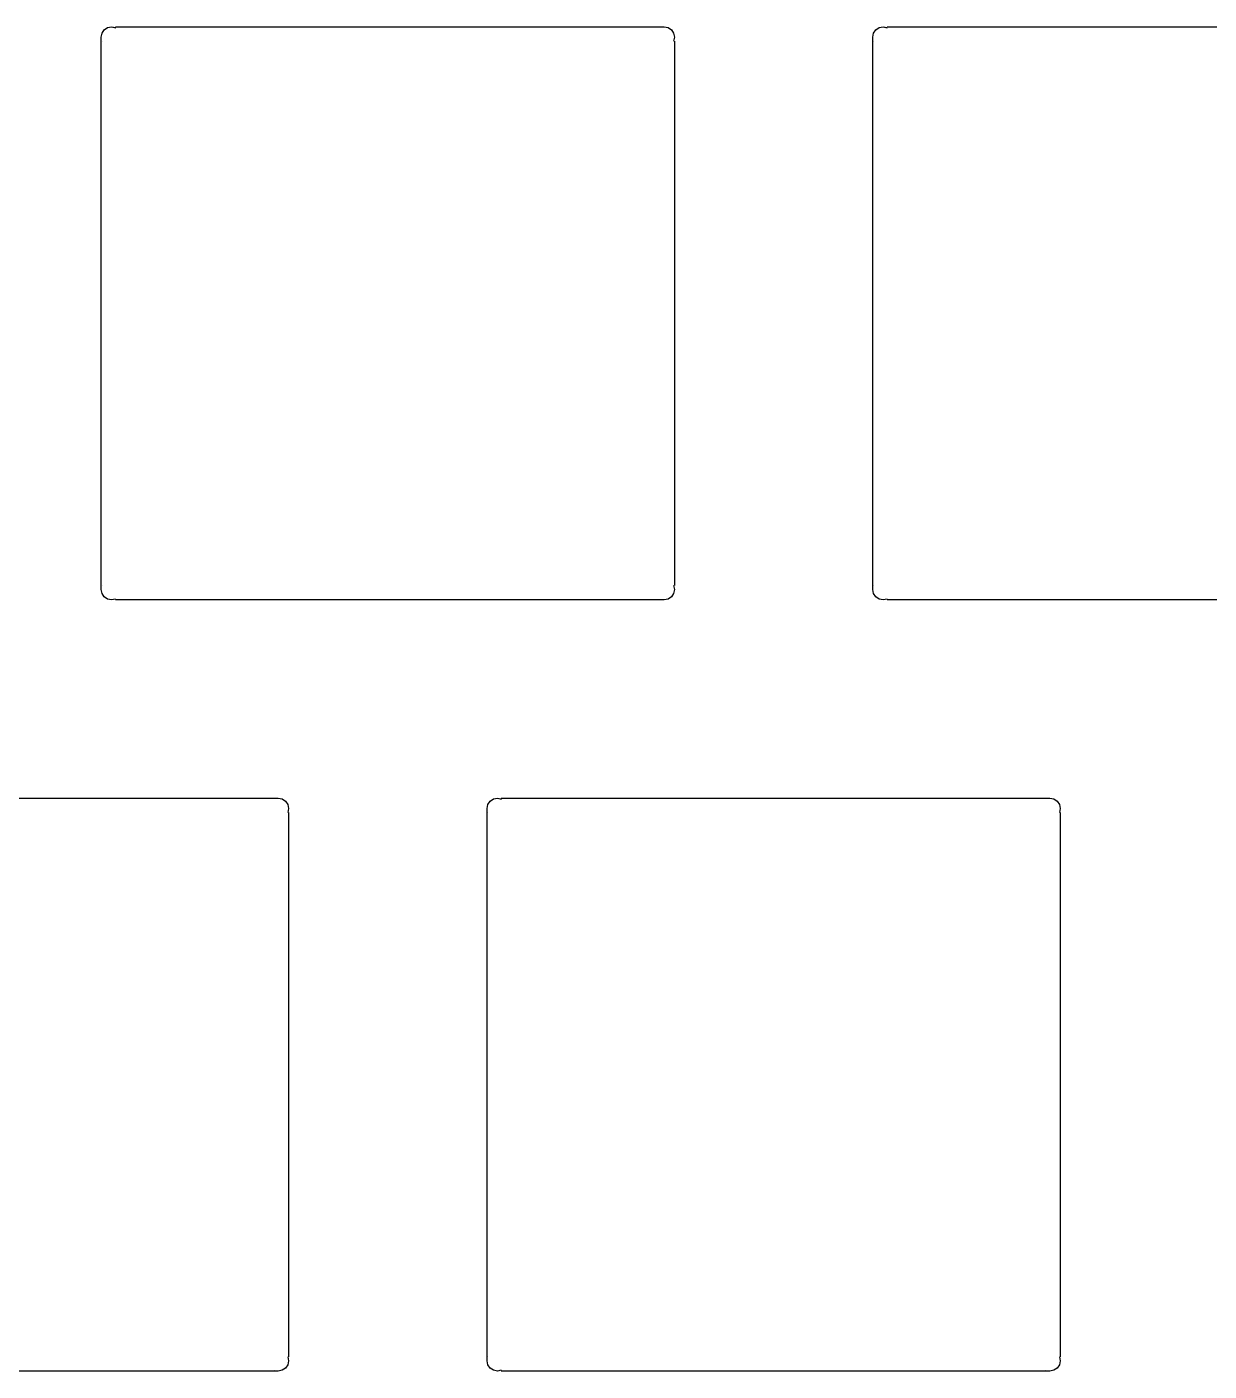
# Model space of a CAD drawing. Extents: x 229 to 416, y -167 to -34.
# Drawn here: x 257.79 to 286.98, y -100.74 to -67.54 of the extents above; entities that cross this region are included whole.
import ezdxf

# ---------------------------------------------------------------- set-up
doc = ezdxf.new("R2010")
doc.units = 0
doc.layers.add('Part__Feature1553', color=7, linetype='CONTINUOUS')

msp = doc.modelspace()

# ---------------------------------------------------------------- linework, layer by layer
at = {"layer": 'Part__Feature1553'}
for p, q in [((259.625, -67.7915), (259.644, -67.6943)), ((259.625, -67.7915, 1.58), (259.644, -67.6943, 1.58)), ((259.625, -67.7915, 1.58), (259.644, -67.6943, 1.58)), ((259.625, -67.7915), (259.644, -67.6943)), ((259.644, -67.6943), (259.699, -67.6119)), ((259.644, -67.6943, 1.58), (259.699, -67.6119, 1.58)), ((259.644, -67.6943, 1.58), (259.699, -67.6119, 1.58)), ((259.644, -67.6943), (259.699, -67.6119)), ((259.644, -67.6943), (259.644, -67.6943, 1.58)), ((259.644, -67.6943), (259.644, -67.6943, 1.58)), ((259.699, -67.6119), (259.782, -67.5568)), ((259.699, -67.6119, 1.58), (259.782, -67.5568, 1.58)), ((259.699, -67.6119, 1.58), (259.782, -67.5568, 1.58)), ((259.699, -67.6119), (259.782, -67.5568)), ((259.699, -67.6119), (259.699, -67.6119, 1.58)), ((259.699, -67.6119), (259.699, -67.6119, 1.58)), ((259.782, -67.5568), (259.879, -67.5375)), ((259.782, -67.5568, 1.58), (259.879, -67.5375, 1.58)), ((259.782, -67.5568, 1.58), (259.879, -67.5375, 1.58)), ((259.782, -67.5568), (259.879, -67.5375)), ((259.782, -67.5568), (259.782, -67.5568, 1.58)), ((259.782, -67.5568), (259.782, -67.5568, 1.58)), ((259.879, -67.5375), (259.976, -67.5568)), ((259.879, -67.5375, 1.58), (259.981, -67.5577, 1.58)), ((259.879, -67.5375), (259.879, -67.5375, 1.58)), ((259.879, -67.5375), (259.879, -67.5375, 1.58)), ((259.879, -67.5375, 1.58), (259.981, -67.5577, 1.58)), ((259.879, -67.5375), (259.976, -67.5568)), ((259.976, -67.5375), (273.424, -67.5375)), ((259.976, -67.5375), (273.424, -67.5375)), ((259.976, -67.5568), (259.976, -67.5568, 1.58)), ((259.976, -67.5568), (259.976, -67.5568, 1.58)), ((259.98, -67.5375, 1.58), (273.424, -67.5375, 1.58)), ((259.98, -67.5375, 1.58), (273.424, -67.5375, 1.58)), ((273.424, -67.5375), (273.521, -67.5375)), ((273.424, -67.5375, 1.58), (273.521, -67.5375, 1.58)), ((273.424, -67.5375), (273.521, -67.5375)), ((273.424, -67.5375, 1.58), (273.521, -67.5375, 1.58)), ((273.424, -67.5568), (273.424, -67.5568, 1.58)), ((273.424, -67.5568), (273.424, -67.5568, 1.58)), ((273.521, -67.5375), (273.618, -67.5568)), ((273.521, -67.5375, 1.58), (273.618, -67.5568, 1.58)), ((273.521, -67.5375), (273.521, -67.5375, 1.58)), ((273.521, -67.5375), (273.521, -67.5375, 1.58)), ((273.521, -67.5375, 1.58), (273.618, -67.5568, 1.58)), ((273.521, -67.5375), (273.618, -67.5568)), ((273.618, -67.5568), (273.701, -67.6119)), ((273.618, -67.5568, 1.58), (273.701, -67.6119, 1.58)), ((273.618, -67.5568), (273.618, -67.5568, 1.58)), ((273.618, -67.5568), (273.618, -67.5568, 1.58)), ((273.618, -67.5568, 1.58), (273.701, -67.6119, 1.58)), ((273.618, -67.5568), (273.701, -67.6119)), ((273.701, -67.6119), (273.756, -67.6943)), ((273.701, -67.6119, 1.58), (273.756, -67.6943, 1.58)), ((273.701, -67.6119), (273.701, -67.6119, 1.58)), ((273.701, -67.6119), (273.701, -67.6119, 1.58)), ((273.701, -67.6119, 1.58), (273.756, -67.6943, 1.58)), ((273.701, -67.6119), (273.756, -67.6943)), ((273.756, -67.6943), (273.775, -67.7915)), ((273.756, -67.6943, 1.58), (273.775, -67.7915, 1.58)), ((273.756, -67.6943), (273.756, -67.6943, 1.58)), ((273.756, -67.6943), (273.756, -67.6943, 1.58)), ((273.756, -67.6943, 1.58), (273.775, -67.7915, 1.58)), ((273.756, -67.6943), (273.775, -67.7915)), ((278.675, -67.7915), (278.694, -67.6943)), ((278.675, -67.7915, 1.58), (278.694, -67.6943, 1.58)), ((278.675, -67.7915, 1.58), (278.694, -67.6943, 1.58)), ((278.675, -67.7915), (278.694, -67.6943)), ((278.694, -67.6943), (278.749, -67.6119)), ((278.694, -67.6943, 1.58), (278.749, -67.6119, 1.58)), ((278.694, -67.6943, 1.58), (278.749, -67.6119, 1.58)), ((278.694, -67.6943), (278.749, -67.6119)), ((278.694, -67.6943), (278.694, -67.6943, 1.58)), ((278.694, -67.6943), (278.694, -67.6943, 1.58)), ((278.749, -67.6119), (278.832, -67.5568)), ((278.749, -67.6119, 1.58), (278.832, -67.5568, 1.58)), ((278.749, -67.6119, 1.58), (278.832, -67.5568, 1.58)), ((278.749, -67.6119), (278.832, -67.5568)), ((278.749, -67.6119), (278.749, -67.6119, 1.58)), ((278.749, -67.6119), (278.749, -67.6119, 1.58)), ((278.832, -67.5568), (278.929, -67.5375)), ((278.832, -67.5568, 1.58), (278.929, -67.5375, 1.58)), ((278.832, -67.5568, 1.58), (278.929, -67.5375, 1.58)), ((278.832, -67.5568), (278.929, -67.5375)), ((278.832, -67.5568), (278.832, -67.5568, 1.58)), ((278.832, -67.5568), (278.832, -67.5568, 1.58)), ((278.929, -67.5375), (279.026, -67.5568)), ((278.929, -67.5375, 1.58), (279.031, -67.5577, 1.58)), ((278.929, -67.5375), (278.929, -67.5375, 1.58)), ((278.929, -67.5375), (278.929, -67.5375, 1.58)), ((278.929, -67.5375, 1.58), (279.031, -67.5577, 1.58)), ((278.929, -67.5375), (279.026, -67.5568)), ((279.026, -67.5375), (292.474, -67.5375)), ((279.026, -67.5375), (292.474, -67.5375)), ((279.026, -67.5568), (279.026, -67.5568, 1.58)), ((279.026, -67.5568), (279.026, -67.5568, 1.58)), ((279.03, -67.5375, 1.58), (292.474, -67.5375, 1.58)), ((279.03, -67.5375, 1.58), (292.474, -67.5375, 1.58)), ((259.625, -67.8887), (259.625, -67.7915)), ((259.625, -67.8887, 1.58), (259.625, -67.7915, 1.58)), ((259.625, -67.8887), (259.625, -67.7915)), ((259.625, -67.8887, 1.58), (259.625, -67.7915, 1.58)), ((259.625, -67.7915), (259.625, -67.7915, 1.58)), ((259.625, -67.7915), (259.625, -67.7915, 1.58)), ((259.625, -81.3363), (259.625, -67.8887)), ((259.625, -81.3321, 1.58), (259.625, -67.8887, 1.58)), ((259.625, -81.3363), (259.625, -67.8887)), ((259.625, -81.3321, 1.58), (259.625, -67.8887, 1.58)), ((259.644, -67.8887), (259.644, -67.8887, 1.58)), ((259.644, -67.8887), (259.644, -67.8887, 1.58)), ((273.775, -67.7915, 1.58), (273.755, -67.8932, 1.58)), ((273.775, -67.7915, 1.58), (273.755, -67.8932, 1.58)), ((273.775, -67.7915), (273.756, -67.8887)), ((273.775, -67.7915), (273.756, -67.8887)), ((273.756, -67.8887), (273.756, -67.8887, 1.58)), ((273.756, -67.8887), (273.756, -67.8887, 1.58)), ((273.775, -67.7915), (273.775, -67.7915, 1.58)), ((273.775, -67.7915), (273.775, -67.7915, 1.58)), ((273.775, -67.8887), (273.775, -81.3363)), ((273.775, -67.8887), (273.775, -81.3363)), ((273.775, -67.8929, 1.58), (273.775, -81.3363, 1.58)), ((273.775, -67.8929, 1.58), (273.775, -81.3363, 1.58)), ((278.675, -67.8887), (278.675, -67.7915)), ((278.675, -67.8887, 1.58), (278.675, -67.7915, 1.58)), ((278.675, -67.8887), (278.675, -67.7915)), ((278.675, -67.8887, 1.58), (278.675, -67.7915, 1.58)), ((278.675, -67.7915), (278.675, -67.7915, 1.58)), ((278.675, -67.7915), (278.675, -67.7915, 1.58)), ((278.675, -81.3363), (278.675, -67.8887)), ((278.675, -81.3363, 1.58), (278.675, -67.8887, 1.58)), ((278.675, -81.3363), (278.675, -67.8887)), ((278.675, -81.3363, 1.58), (278.675, -67.8887, 1.58)), ((278.694, -67.8887), (278.694, -67.8887, 1.58)), ((278.694, -67.8887), (278.694, -67.8887, 1.58)), ((259.625, -81.4335, 1.58), (259.625, -81.3321, 1.58)), ((259.625, -81.4335, 1.58), (259.625, -81.3321, 1.58)), ((259.625, -81.4335), (259.625, -81.3363)), ((259.625, -81.4335), (259.625, -81.3363)), ((259.644, -81.3363), (259.644, -81.3363, 1.58)), ((259.644, -81.3363), (259.644, -81.3363, 1.58)), ((273.756, -81.3363), (273.775, -81.4335)), ((273.756, -81.3363, 1.58), (273.775, -81.4335, 1.58)), ((273.756, -81.3363), (273.756, -81.3363, 1.58)), ((273.756, -81.3363), (273.756, -81.3363, 1.58)), ((273.756, -81.3363, 1.58), (273.775, -81.4335, 1.58)), ((273.756, -81.3363), (273.775, -81.4335)), ((278.675, -81.4335), (278.675, -81.3363)), ((278.675, -81.4335, 1.58), (278.675, -81.3363, 1.58)), ((278.675, -81.4335), (278.675, -81.3363)), ((278.675, -81.4335, 1.58), (278.675, -81.3363, 1.58)), ((278.694, -81.3363), (278.694, -81.3363, 1.58)), ((278.694, -81.3363), (278.694, -81.3363, 1.58)), ((259.644, -81.5307), (259.625, -81.4335)), ((259.644, -81.5307, 1.58), (259.625, -81.4335, 1.58)), ((259.644, -81.5307, 1.58), (259.625, -81.4335, 1.58)), ((259.625, -81.4335), (259.625, -81.4335, 1.58)), ((259.644, -81.5307), (259.625, -81.4335)), ((259.625, -81.4335), (259.625, -81.4335, 1.58)), ((259.699, -81.6131), (259.644, -81.5307)), ((259.699, -81.6131, 1.58), (259.644, -81.5307, 1.58)), ((259.699, -81.6131, 1.58), (259.644, -81.5307, 1.58)), ((259.644, -81.5307), (259.644, -81.5307, 1.58)), ((259.699, -81.6131), (259.644, -81.5307)), ((259.644, -81.5307), (259.644, -81.5307, 1.58)), ((259.782, -81.6682), (259.699, -81.6131)), ((259.782, -81.6682, 1.58), (259.699, -81.6131, 1.58)), ((259.782, -81.6682, 1.58), (259.699, -81.6131, 1.58)), ((259.699, -81.6131), (259.699, -81.6131, 1.58)), ((259.782, -81.6682), (259.699, -81.6131)), ((259.699, -81.6131), (259.699, -81.6131, 1.58)), ((259.879, -81.6875), (259.782, -81.6682)), ((259.879, -81.6875, 1.58), (259.782, -81.6682, 1.58)), ((259.879, -81.6875, 1.58), (259.782, -81.6682, 1.58)), ((259.782, -81.6682), (259.782, -81.6682, 1.58)), ((259.879, -81.6875), (259.782, -81.6682)), ((259.782, -81.6682), (259.782, -81.6682, 1.58)), ((259.976, -81.6682), (259.879, -81.6875)), ((259.976, -81.6682, 1.58), (259.879, -81.6875, 1.58)), ((259.976, -81.6682, 1.58), (259.879, -81.6875, 1.58)), ((259.976, -81.6682), (259.879, -81.6875)), ((259.976, -81.6682), (259.976, -81.6682, 1.58)), ((259.976, -81.6682), (259.976, -81.6682, 1.58)), ((273.424, -81.6682), (273.424, -81.6682, 1.58)), ((273.424, -81.6682), (273.424, -81.6682, 1.58)), ((273.618, -81.6682), (273.521, -81.6875)), ((273.618, -81.6682, 1.58), (273.521, -81.6875, 1.58)), ((273.618, -81.6682, 1.58), (273.521, -81.6875, 1.58)), ((273.618, -81.6682), (273.521, -81.6875)), ((273.701, -81.6131), (273.618, -81.6682)), ((273.701, -81.6131, 1.58), (273.618, -81.6682, 1.58)), ((273.701, -81.6131, 1.58), (273.618, -81.6682, 1.58)), ((273.701, -81.6131), (273.618, -81.6682)), ((273.618, -81.6682), (273.618, -81.6682, 1.58)), ((273.618, -81.6682), (273.618, -81.6682, 1.58)), ((273.756, -81.5307), (273.701, -81.6131)), ((273.756, -81.5307, 1.58), (273.701, -81.6131, 1.58)), ((273.756, -81.5307, 1.58), (273.701, -81.6131, 1.58)), ((273.756, -81.5307), (273.701, -81.6131)), ((273.701, -81.6131), (273.701, -81.6131, 1.58)), ((273.701, -81.6131), (273.701, -81.6131, 1.58)), ((273.775, -81.4335), (273.756, -81.5307)), ((273.775, -81.4335, 1.58), (273.756, -81.5307, 1.58)), ((273.775, -81.4335, 1.58), (273.756, -81.5307, 1.58)), ((273.775, -81.4335), (273.756, -81.5307)), ((273.756, -81.5307), (273.756, -81.5307, 1.58)), ((273.756, -81.5307), (273.756, -81.5307, 1.58)), ((273.775, -81.4335), (273.775, -81.4335, 1.58)), ((273.775, -81.4335), (273.775, -81.4335, 1.58)), ((278.694, -81.5307), (278.675, -81.4335)), ((278.694, -81.5307, 1.58), (278.675, -81.4335, 1.58)), ((278.694, -81.5307, 1.58), (278.675, -81.4335, 1.58)), ((278.675, -81.4335), (278.675, -81.4335, 1.58)), ((278.694, -81.5307), (278.675, -81.4335)), ((278.675, -81.4335), (278.675, -81.4335, 1.58)), ((278.749, -81.6131), (278.694, -81.5307)), ((278.749, -81.6131, 1.58), (278.694, -81.5307, 1.58)), ((278.749, -81.6131, 1.58), (278.694, -81.5307, 1.58)), ((278.694, -81.5307), (278.694, -81.5307, 1.58)), ((278.749, -81.6131), (278.694, -81.5307)), ((278.694, -81.5307), (278.694, -81.5307, 1.58)), ((278.832, -81.6682), (278.749, -81.6131)), ((278.832, -81.6682, 1.58), (278.749, -81.6131, 1.58)), ((278.832, -81.6682, 1.58), (278.749, -81.6131, 1.58)), ((278.749, -81.6131), (278.749, -81.6131, 1.58)), ((278.832, -81.6682), (278.749, -81.6131)), ((278.749, -81.6131), (278.749, -81.6131, 1.58)), ((278.929, -81.6875), (278.832, -81.6682)), ((278.929, -81.6875, 1.58), (278.832, -81.6682, 1.58)), ((278.929, -81.6875, 1.58), (278.832, -81.6682, 1.58)), ((278.832, -81.6682), (278.832, -81.6682, 1.58)), ((278.929, -81.6875), (278.832, -81.6682)), ((278.832, -81.6682), (278.832, -81.6682, 1.58)), ((279.026, -81.6682), (278.929, -81.6875)), ((279.026, -81.6682, 1.58), (278.929, -81.6875, 1.58)), ((279.026, -81.6682, 1.58), (278.929, -81.6875, 1.58)), ((279.026, -81.6682), (278.929, -81.6875)), ((279.026, -81.6682), (279.026, -81.6682, 1.58)), ((279.026, -81.6682), (279.026, -81.6682, 1.58)), ((259.879, -81.6875), (259.879, -81.6875, 1.58)), ((259.879, -81.6875), (259.879, -81.6875, 1.58)), ((273.424, -81.6875), (259.976, -81.6875)), ((273.42, -81.6875, 1.58), (259.976, -81.6875, 1.58)), ((273.424, -81.6875), (259.976, -81.6875)), ((273.42, -81.6875, 1.58), (259.976, -81.6875, 1.58)), ((273.521, -81.6875, 1.58), (273.42, -81.6875, 1.58)), ((273.521, -81.6875, 1.58), (273.42, -81.6875, 1.58)), ((273.521, -81.6875), (273.424, -81.6875)), ((273.521, -81.6875), (273.424, -81.6875)), ((273.521, -81.6875), (273.521, -81.6875, 1.58)), ((273.521, -81.6875), (273.521, -81.6875, 1.58)), ((278.929, -81.6875), (278.929, -81.6875, 1.58)), ((278.929, -81.6875), (278.929, -81.6875, 1.58)), ((292.474, -81.6875), (279.026, -81.6875)), ((292.474, -81.6875, 1.58), (279.026, -81.6875, 1.58)), ((292.474, -81.6875), (279.026, -81.6875)), ((292.474, -81.6875, 1.58), (279.026, -81.6875, 1.58)), ((250.451, -86.5875), (263.899, -86.5875)), ((250.451, -86.5875), (263.899, -86.5875)), ((250.455, -86.5875, 1.58), (263.899, -86.5875, 1.58)), ((250.455, -86.5875, 1.58), (263.899, -86.5875, 1.58)), ((263.899, -86.5875), (263.996, -86.5875)), ((263.899, -86.5875, 1.58), (263.996, -86.5875, 1.58)), ((263.899, -86.5875), (263.996, -86.5875)), ((263.899, -86.5875, 1.58), (263.996, -86.5875, 1.58)), ((263.899, -86.6068), (263.899, -86.6068, 1.58)), ((263.899, -86.6068), (263.899, -86.6068, 1.58)), ((263.996, -86.5875), (264.093, -86.6068)), ((263.996, -86.5875, 1.58), (264.093, -86.6068, 1.58)), ((263.996, -86.5875), (263.996, -86.5875, 1.58)), ((263.996, -86.5875), (263.996, -86.5875, 1.58)), ((263.996, -86.5875, 1.58), (264.093, -86.6068, 1.58)), ((263.996, -86.5875), (264.093, -86.6068)), ((264.093, -86.6068), (264.176, -86.6619)), ((264.093, -86.6068, 1.58), (264.176, -86.6619, 1.58)), ((264.093, -86.6068), (264.093, -86.6068, 1.58)), ((264.093, -86.6068), (264.093, -86.6068, 1.58)), ((264.093, -86.6068, 1.58), (264.176, -86.6619, 1.58)), ((264.093, -86.6068), (264.176, -86.6619)), ((269.224, -86.6619), (269.307, -86.6068)), ((269.224, -86.6619, 1.58), (269.307, -86.6068, 1.58)), ((269.224, -86.6619, 1.58), (269.307, -86.6068, 1.58)), ((269.224, -86.6619), (269.307, -86.6068)), ((269.307, -86.6068), (269.404, -86.5875)), ((269.307, -86.6068, 1.58), (269.404, -86.5875, 1.58)), ((269.307, -86.6068, 1.58), (269.404, -86.5875, 1.58)), ((269.307, -86.6068), (269.404, -86.5875)), ((269.307, -86.6068), (269.307, -86.6068, 1.58)), ((269.307, -86.6068), (269.307, -86.6068, 1.58)), ((269.404, -86.5875), (269.501, -86.6068)), ((269.404, -86.5875, 1.58), (269.506, -86.6077, 1.58)), ((269.404, -86.5875), (269.404, -86.5875, 1.58)), ((269.404, -86.5875), (269.404, -86.5875, 1.58)), ((269.404, -86.5875, 1.58), (269.506, -86.6077, 1.58)), ((269.404, -86.5875), (269.501, -86.6068)), ((269.501, -86.5875), (282.949, -86.5875)), ((269.501, -86.5875), (282.949, -86.5875)), ((269.501, -86.6068), (269.501, -86.6068, 1.58)), ((269.501, -86.6068), (269.501, -86.6068, 1.58)), ((269.505, -86.5875, 1.58), (282.949, -86.5875, 1.58)), ((269.505, -86.5875, 1.58), (282.949, -86.5875, 1.58)), ((282.949, -86.5875), (283.046, -86.5875)), ((282.949, -86.5875, 1.58), (283.046, -86.5875, 1.58)), ((282.949, -86.5875), (283.046, -86.5875)), ((282.949, -86.5875, 1.58), (283.046, -86.5875, 1.58)), ((282.949, -86.6068), (282.949, -86.6068, 1.58)), ((282.949, -86.6068), (282.949, -86.6068, 1.58)), ((283.046, -86.5875), (283.143, -86.6068)), ((283.046, -86.5875, 1.58), (283.143, -86.6068, 1.58)), ((283.046, -86.5875), (283.046, -86.5875, 1.58)), ((283.046, -86.5875), (283.046, -86.5875, 1.58)), ((283.046, -86.5875, 1.58), (283.143, -86.6068, 1.58)), ((283.046, -86.5875), (283.143, -86.6068)), ((283.143, -86.6068), (283.226, -86.6619)), ((283.143, -86.6068, 1.58), (283.226, -86.6619, 1.58)), ((283.143, -86.6068), (283.143, -86.6068, 1.58)), ((283.143, -86.6068), (283.143, -86.6068, 1.58)), ((283.143, -86.6068, 1.58), (283.226, -86.6619, 1.58)), ((283.143, -86.6068), (283.226, -86.6619)), ((264.176, -86.6619), (264.231, -86.7443)), ((264.176, -86.6619, 1.58), (264.231, -86.7443, 1.58)), ((264.176, -86.6619), (264.176, -86.6619, 1.58)), ((264.176, -86.6619), (264.176, -86.6619, 1.58)), ((264.176, -86.6619, 1.58), (264.231, -86.7443, 1.58)), ((264.176, -86.6619), (264.231, -86.7443)), ((264.25, -86.8415, 1.58), (264.23, -86.9432, 1.58)), ((264.25, -86.8415, 1.58), (264.23, -86.9432, 1.58)), ((264.231, -86.7443), (264.25, -86.8415)), ((264.231, -86.7443, 1.58), (264.25, -86.8415, 1.58)), ((264.231, -86.7443), (264.231, -86.7443, 1.58)), ((264.231, -86.7443), (264.231, -86.7443, 1.58)), ((264.231, -86.7443, 1.58), (264.25, -86.8415, 1.58)), ((264.231, -86.7443), (264.25, -86.8415)), ((264.25, -86.8415), (264.231, -86.9387)), ((264.25, -86.8415), (264.231, -86.9387)), ((264.231, -86.9387), (264.231, -86.9387, 1.58)), ((264.231, -86.9387), (264.231, -86.9387, 1.58)), ((264.25, -86.8415), (264.25, -86.8415, 1.58)), ((264.25, -86.8415), (264.25, -86.8415, 1.58)), ((264.25, -86.9387), (264.25, -100.386)), ((264.25, -86.9387), (264.25, -100.386)), ((264.25, -86.9429, 1.58), (264.25, -100.386, 1.58)), ((264.25, -86.9429, 1.58), (264.25, -100.386, 1.58)), ((269.15, -86.8415), (269.169, -86.7443)), ((269.15, -86.8415, 1.58), (269.169, -86.7443, 1.58)), ((269.15, -86.8415, 1.58), (269.169, -86.7443, 1.58)), ((269.15, -86.8415), (269.169, -86.7443)), ((269.15, -86.9387), (269.15, -86.8415)), ((269.15, -86.9387, 1.58), (269.15, -86.8415, 1.58)), ((269.15, -86.9387), (269.15, -86.8415)), ((269.15, -86.9387, 1.58), (269.15, -86.8415, 1.58)), ((269.15, -86.8415), (269.15, -86.8415, 1.58)), ((269.15, -86.8415), (269.15, -86.8415, 1.58)), ((269.15, -100.386), (269.15, -86.9387)), ((269.15, -100.382, 1.58), (269.15, -86.9387, 1.58)), ((269.15, -100.386), (269.15, -86.9387)), ((269.15, -100.382, 1.58), (269.15, -86.9387, 1.58)), ((269.169, -86.7443), (269.224, -86.6619)), ((269.169, -86.7443, 1.58), (269.224, -86.6619, 1.58)), ((269.169, -86.7443, 1.58), (269.224, -86.6619, 1.58)), ((269.169, -86.7443), (269.224, -86.6619)), ((269.169, -86.7443), (269.169, -86.7443, 1.58)), ((269.169, -86.7443), (269.169, -86.7443, 1.58)), ((269.169, -86.9387), (269.169, -86.9387, 1.58)), ((269.169, -86.9387), (269.169, -86.9387, 1.58)), ((269.224, -86.6619), (269.224, -86.6619, 1.58)), ((269.224, -86.6619), (269.224, -86.6619, 1.58)), ((283.226, -86.6619), (283.281, -86.7443)), ((283.226, -86.6619, 1.58), (283.281, -86.7443, 1.58)), ((283.226, -86.6619), (283.226, -86.6619, 1.58)), ((283.226, -86.6619), (283.226, -86.6619, 1.58)), ((283.226, -86.6619, 1.58), (283.281, -86.7443, 1.58)), ((283.226, -86.6619), (283.281, -86.7443)), ((283.3, -86.8415, 1.58), (283.28, -86.9432, 1.58)), ((283.3, -86.8415, 1.58), (283.28, -86.9432, 1.58)), ((283.281, -86.7443), (283.3, -86.8415)), ((283.281, -86.7443, 1.58), (283.3, -86.8415, 1.58)), ((283.281, -86.7443), (283.281, -86.7443, 1.58)), ((283.281, -86.7443), (283.281, -86.7443, 1.58)), ((283.281, -86.7443, 1.58), (283.3, -86.8415, 1.58)), ((283.281, -86.7443), (283.3, -86.8415)), ((283.3, -86.8415), (283.281, -86.9387)), ((283.3, -86.8415), (283.281, -86.9387)), ((283.281, -86.9387), (283.281, -86.9387, 1.58)), ((283.281, -86.9387), (283.281, -86.9387, 1.58)), ((283.3, -86.8415), (283.3, -86.8415, 1.58)), ((283.3, -86.8415), (283.3, -86.8415, 1.58)), ((283.3, -86.9387), (283.3, -100.386)), ((283.3, -86.9387), (283.3, -100.386)), ((283.3, -86.9429, 1.58), (283.3, -100.386, 1.58)), ((283.3, -86.9429, 1.58), (283.3, -100.386, 1.58)), ((264.231, -100.581), (264.176, -100.663)), ((264.231, -100.581, 1.58), (264.176, -100.663, 1.58)), ((264.231, -100.581, 1.58), (264.176, -100.663, 1.58)), ((264.231, -100.581), (264.176, -100.663)), ((264.231, -100.386), (264.25, -100.484)), ((264.231, -100.386, 1.58), (264.25, -100.484, 1.58)), ((264.231, -100.386), (264.231, -100.386, 1.58)), ((264.231, -100.386), (264.231, -100.386, 1.58)), ((264.231, -100.386, 1.58), (264.25, -100.484, 1.58)), ((264.231, -100.386), (264.25, -100.484)), ((264.25, -100.484), (264.231, -100.581)), ((264.25, -100.484, 1.58), (264.231, -100.581, 1.58)), ((264.25, -100.484, 1.58), (264.231, -100.581, 1.58)), ((264.25, -100.484), (264.231, -100.581)), ((264.231, -100.581), (264.231, -100.581, 1.58)), ((264.231, -100.581), (264.231, -100.581, 1.58)), ((264.25, -100.484), (264.25, -100.484, 1.58)), ((264.25, -100.484), (264.25, -100.484, 1.58)), ((269.15, -100.484, 1.58), (269.15, -100.382, 1.58)), ((269.15, -100.484, 1.58), (269.15, -100.382, 1.58)), ((269.15, -100.484), (269.15, -100.386)), ((269.15, -100.484), (269.15, -100.386)), ((269.169, -100.581), (269.15, -100.484)), ((269.169, -100.581, 1.58), (269.15, -100.484, 1.58)), ((269.169, -100.581, 1.58), (269.15, -100.484, 1.58)), ((269.15, -100.484), (269.15, -100.484, 1.58)), ((269.169, -100.581), (269.15, -100.484)), ((269.15, -100.484), (269.15, -100.484, 1.58)), ((269.169, -100.386), (269.169, -100.386, 1.58)), ((269.169, -100.386), (269.169, -100.386, 1.58)), ((269.224, -100.663), (269.169, -100.581)), ((269.224, -100.663, 1.58), (269.169, -100.581, 1.58)), ((269.224, -100.663, 1.58), (269.169, -100.581, 1.58)), ((269.169, -100.581), (269.169, -100.581, 1.58)), ((269.224, -100.663), (269.169, -100.581)), ((269.169, -100.581), (269.169, -100.581, 1.58)), ((283.281, -100.581), (283.226, -100.663)), ((283.281, -100.581, 1.58), (283.226, -100.663, 1.58)), ((283.281, -100.581, 1.58), (283.226, -100.663, 1.58)), ((283.281, -100.581), (283.226, -100.663)), ((283.281, -100.386), (283.3, -100.484)), ((283.281, -100.386, 1.58), (283.3, -100.484, 1.58)), ((283.281, -100.386), (283.281, -100.386, 1.58)), ((283.281, -100.386), (283.281, -100.386, 1.58)), ((283.281, -100.386, 1.58), (283.3, -100.484, 1.58)), ((283.281, -100.386), (283.3, -100.484)), ((283.3, -100.484), (283.281, -100.581)), ((283.3, -100.484, 1.58), (283.281, -100.581, 1.58)), ((283.3, -100.484, 1.58), (283.281, -100.581, 1.58)), ((283.3, -100.484), (283.281, -100.581)), ((283.281, -100.581), (283.281, -100.581, 1.58)), ((283.281, -100.581), (283.281, -100.581, 1.58)), ((283.3, -100.484), (283.3, -100.484, 1.58)), ((283.3, -100.484), (283.3, -100.484, 1.58)), ((263.899, -100.737), (250.451, -100.737)), ((263.895, -100.737, 1.58), (250.451, -100.737, 1.58)), ((263.899, -100.737), (250.451, -100.737)), ((263.895, -100.737, 1.58), (250.451, -100.737, 1.58)), ((263.996, -100.737, 1.58), (263.895, -100.737, 1.58)), ((263.996, -100.737, 1.58), (263.895, -100.737, 1.58)), ((263.899, -100.718), (263.899, -100.718, 1.58)), ((263.899, -100.718), (263.899, -100.718, 1.58)), ((263.996, -100.737), (263.899, -100.737)), ((263.996, -100.737), (263.899, -100.737)), ((264.093, -100.718), (263.996, -100.738)), ((264.093, -100.718, 1.58), (263.996, -100.738, 1.58)), ((264.093, -100.718, 1.58), (263.996, -100.738, 1.58)), ((264.093, -100.718), (263.996, -100.738)), ((263.996, -100.737), (263.996, -100.737, 1.58)), ((263.996, -100.737), (263.996, -100.737, 1.58)), ((264.176, -100.663), (264.093, -100.718)), ((264.176, -100.663, 1.58), (264.093, -100.718, 1.58)), ((264.176, -100.663, 1.58), (264.093, -100.718, 1.58)), ((264.176, -100.663), (264.093, -100.718)), ((264.093, -100.718), (264.093, -100.718, 1.58)), ((264.093, -100.718), (264.093, -100.718, 1.58)), ((264.176, -100.663), (264.176, -100.663, 1.58)), ((264.176, -100.663), (264.176, -100.663, 1.58)), ((269.307, -100.718), (269.224, -100.663)), ((269.307, -100.718, 1.58), (269.224, -100.663, 1.58)), ((269.307, -100.718, 1.58), (269.224, -100.663, 1.58)), ((269.224, -100.663), (269.224, -100.663, 1.58)), ((269.307, -100.718), (269.224, -100.663)), ((269.224, -100.663), (269.224, -100.663, 1.58)), ((269.404, -100.737), (269.307, -100.718)), ((269.404, -100.737, 1.58), (269.307, -100.718, 1.58)), ((269.404, -100.737, 1.58), (269.307, -100.718, 1.58)), ((269.307, -100.718), (269.307, -100.718, 1.58)), ((269.404, -100.737), (269.307, -100.718)), ((269.307, -100.718), (269.307, -100.718, 1.58)), ((269.501, -100.718), (269.404, -100.738)), ((269.501, -100.718, 1.58), (269.404, -100.738, 1.58)), ((269.501, -100.718, 1.58), (269.404, -100.738, 1.58)), ((269.501, -100.718), (269.404, -100.738)), ((269.404, -100.737), (269.404, -100.737, 1.58)), ((269.404, -100.737), (269.404, -100.737, 1.58)), ((269.501, -100.718), (269.501, -100.718, 1.58)), ((269.501, -100.718), (269.501, -100.718, 1.58)), ((282.949, -100.737), (269.501, -100.737)), ((282.945, -100.737, 1.58), (269.501, -100.737, 1.58)), ((282.949, -100.737), (269.501, -100.737)), ((282.945, -100.737, 1.58), (269.501, -100.737, 1.58)), ((283.046, -100.737, 1.58), (282.945, -100.737, 1.58)), ((283.046, -100.737, 1.58), (282.945, -100.737, 1.58)), ((282.949, -100.718), (282.949, -100.718, 1.58)), ((282.949, -100.718), (282.949, -100.718, 1.58)), ((283.046, -100.737), (282.949, -100.737)), ((283.046, -100.737), (282.949, -100.737)), ((283.143, -100.718), (283.046, -100.738)), ((283.143, -100.718, 1.58), (283.046, -100.738, 1.58)), ((283.143, -100.718, 1.58), (283.046, -100.738, 1.58)), ((283.143, -100.718), (283.046, -100.738)), ((283.046, -100.737), (283.046, -100.737, 1.58)), ((283.046, -100.737), (283.046, -100.737, 1.58)), ((283.226, -100.663), (283.143, -100.718)), ((283.226, -100.663, 1.58), (283.143, -100.718, 1.58)), ((283.226, -100.663, 1.58), (283.143, -100.718, 1.58)), ((283.226, -100.663), (283.143, -100.718)), ((283.143, -100.718), (283.143, -100.718, 1.58)), ((283.143, -100.718), (283.143, -100.718, 1.58)), ((283.226, -100.663), (283.226, -100.663, 1.58)), ((283.226, -100.663), (283.226, -100.663, 1.58))]:
    msp.add_line(p, q, dxfattribs=at)

doc.saveas('drawing.dxf')
